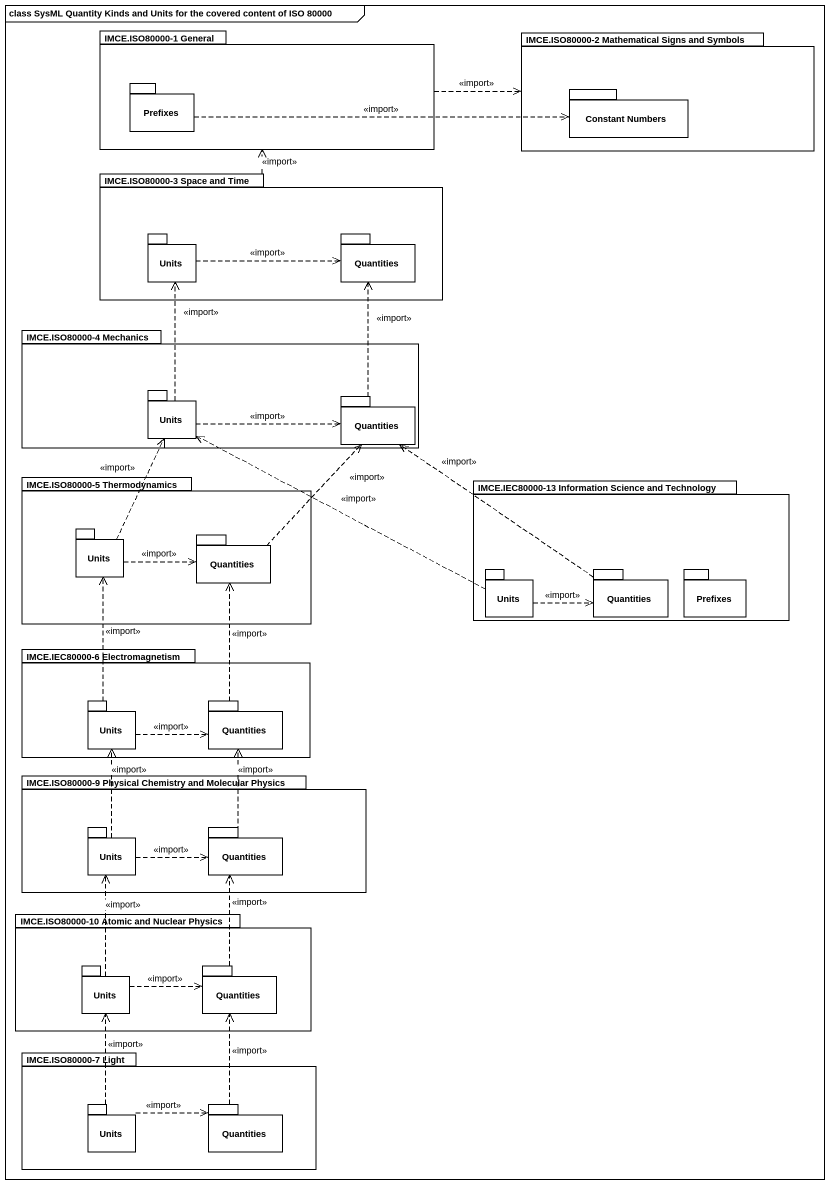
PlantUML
@startuml
mainframe class SysML Quantity Kinds and Units for the covered content of ISO 80000
package "IMCE.ISO80000-1 General" as IMCE_ISO80000_1_General #FFFFFF {
  package Prefixes #FFFFFF {
  }
}
package "IMCE.ISO80000-2 Mathematical Signs and Symbols" as IMCE_ISO80000_2 #FFFFFF {
  package "Constant Numbers" as Constant_Numbers #FFFFFF {
  }
}
package "IMCE.ISO80000-3 Space and Time" as IMCE_ISO80000_3_Space_and #FFFFFF {
  package Units #FFFFFF {
  }
  package Quantities #FFFFFF {
  }
}
package "IMCE.ISO80000-4 Mechanics" as IMCE_ISO80000_4_Mechanics #FFFFFF {
  package "Units" as Units_2 #FFFFFF {
  }
  package "Quantities" as Quantities_2 #FFFFFF {
  }
}
package "IMCE.ISO80000-5 Thermodynamics" as IMCE_ISO80000_5 #FFFFFF {
  package "Units" as Units_3 #FFFFFF {
  }
  package "Quantities" as Quantities_3 #FFFFFF {
  }
}
package "IMCE.IEC80000-13 Information Science and Technology" as IMCE_IEC80000_13 #FFFFFF {
  package "Units" as Units_4 #FFFFFF {
  }
  package "Quantities" as Quantities_4 #FFFFFF {
  }
  package "Prefixes" as Prefixes_2 #FFFFFF {
  }
}
package "IMCE.IEC80000-6 Electromagnetism" as IMCE_IEC80000_6 #FFFFFF {
  package "Units" as Units_5 #FFFFFF {
  }
  package "Quantities" as Quantities_5 #FFFFFF {
  }
}
package "IMCE.ISO80000-9 Physical Chemistry and Molecular Physics" as IMCE_ISO80000_9_Physical #FFFFFF {
  package "Units" as Units_6 #FFFFFF {
  }
  package "Quantities" as Quantities_6 #FFFFFF {
  }
}
package "IMCE.ISO80000-10 Atomic and Nuclear Physics" as IMCE_ISO80000_10_Atomic_and #FFFFFF {
  package "Units" as Units_7 #FFFFFF {
  }
  package "Quantities" as Quantities_7 #FFFFFF {
  }
}
package "IMCE.ISO80000-7 Light" as IMCE_ISO80000_7_Light #FFFFFF {
  package "Units" as Units_8 #FFFFFF {
  }
  package "Quantities" as Quantities_8 #FFFFFF {
  }
}
IMCE_ISO80000_1_General .right.> IMCE_ISO80000_2 : <<import>>
Prefixes .right.> Constant_Numbers : <<import>>
IMCE_ISO80000_3_Space_and .up.> IMCE_ISO80000_1_General : <<import>>
Units .right.> Quantities : <<import>>
Units_2 .up.> Units : <<import>>
Units_2 .right.> Quantities_2 : <<import>>
Quantities_2 .up.> Quantities : <<import>>
Units_3 .up.> Units_2 : <<import>>
Units_3 .right.> Quantities_3 : <<import>>
Quantities_3 .up.> Quantities_2 : <<import>>
Units_4 .left.> Units_2 : <<import>>
Units_4 .right.> Quantities_4 : <<import>>
Quantities_4 .up.> Quantities_2 : <<import>>
Units_5 .up.> Units_3 : <<import>>
Units_5 .right.> Quantities_5 : <<import>>
Quantities_5 .up.> Quantities_3 : <<import>>
Units_6 .up.> Units_5 : <<import>>
Units_6 .right.> Quantities_6 : <<import>>
Quantities_6 .up.> Quantities_5 : <<import>>
Units_7 .up.> Units_6 : <<import>>
Units_7 .right.> Quantities_7 : <<import>>
Quantities_7 .up.> Quantities_6 : <<import>>
Units_8 .up.> Units_7 : <<import>>
Units_8 .right.> Quantities_8 : <<import>>
Quantities_8 .up.> Quantities_7 : <<import>>
@enduml
